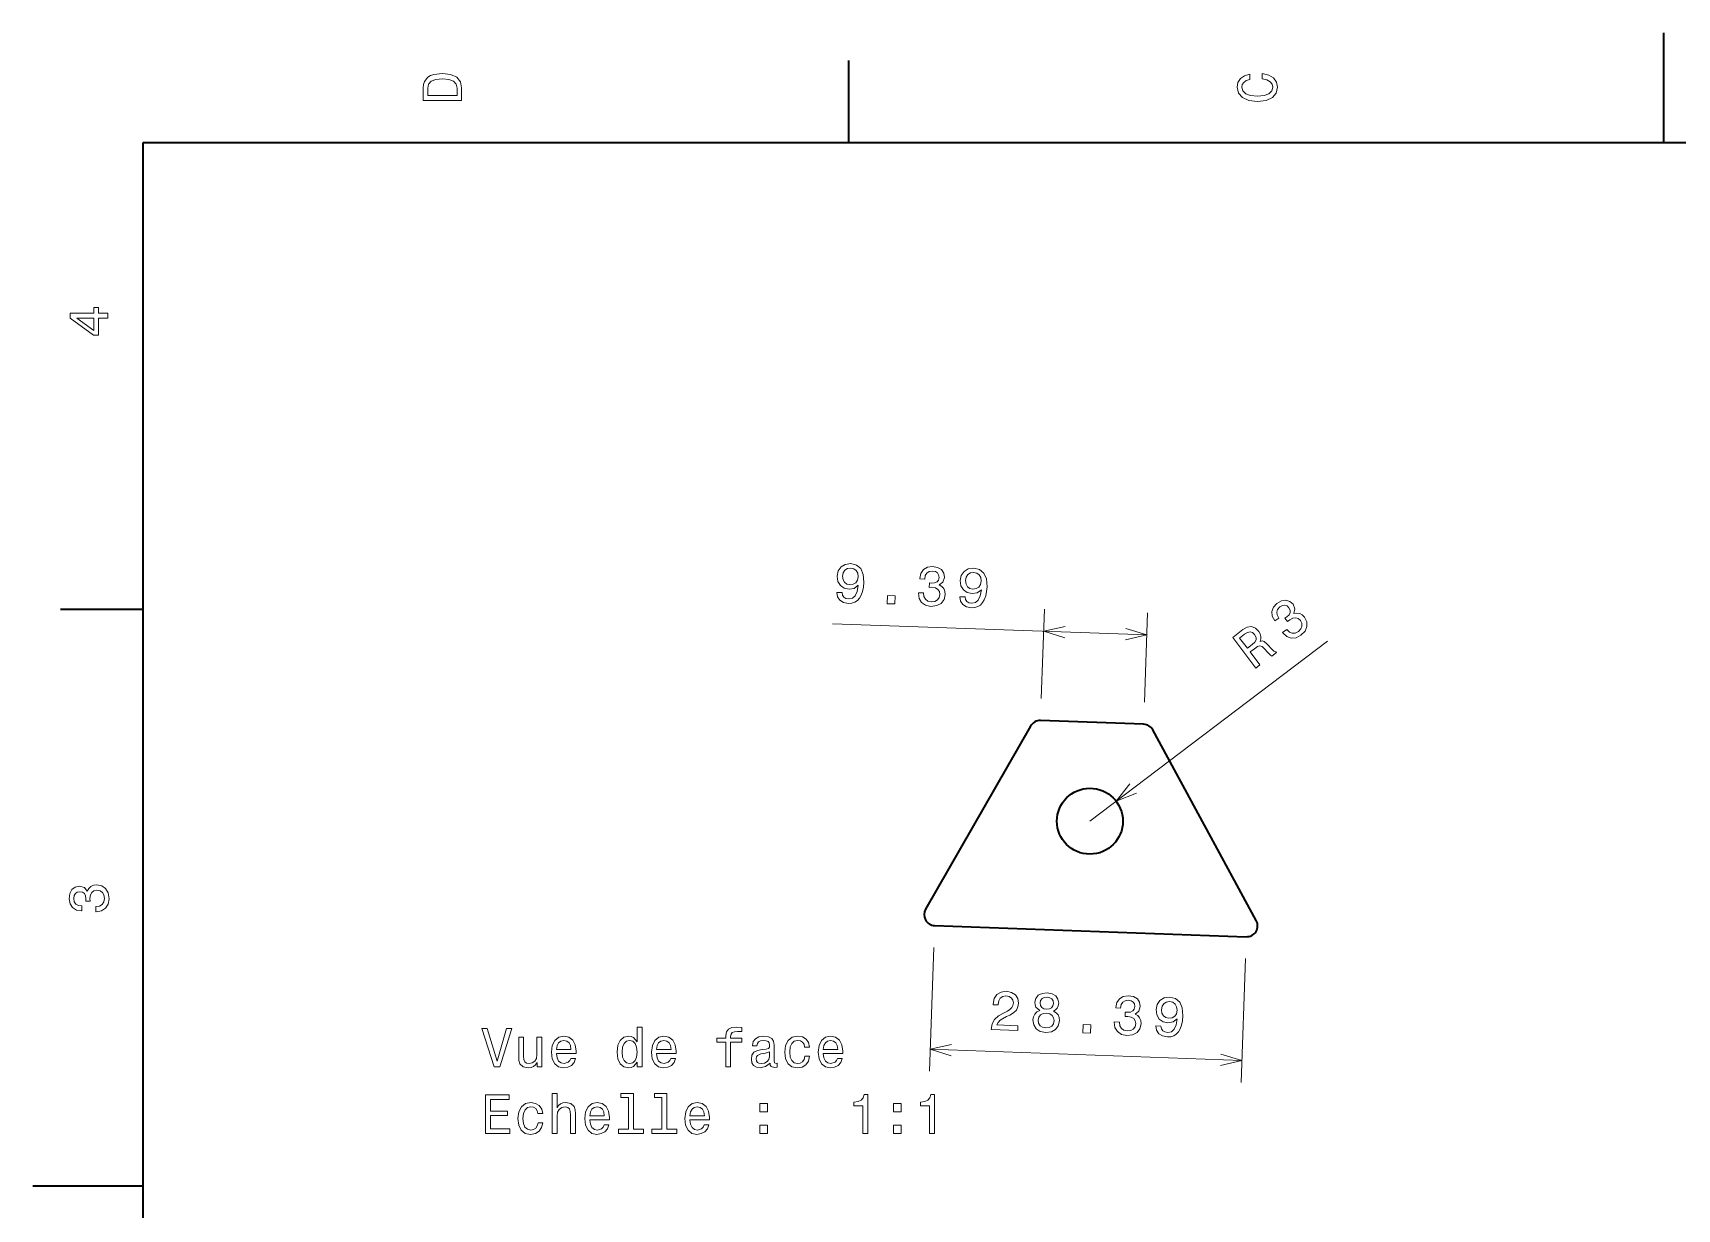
# Model space of a CAD drawing. Extents: x 0 to 297, y 0 to 210.
# Drawn here: x 0 to 149.7, y 102.9 to 210 of the extents above; entities that cross this region are included whole.
import ezdxf

# ---------------------------------------------------------------- set-up
doc = ezdxf.new("R2010")
doc.units = 0

msp = doc.modelspace()

# ---------------------------------------------------------------- linework, layer by layer
at = {"color": 7, "lineweight": 35, "ltscale": 0.25}
for p, q in [((148.5, 200), (148.5, 210)), ((10, 105), (0, 105))]:
    msp.add_line(p, q, dxfattribs=at)
at = {"color": 7, "lineweight": 35, "ltscale": 0.1875}
for p, q in [((74.300003, 200), (74.300003, 207.5)), ((10, 157.5), (2.5, 157.5))]:
    msp.add_line(p, q, dxfattribs=at)
at = {"color": 7, "lineweight": 35}
for p, q in [((287, 200), (10, 200)), ((10, 200), (10, 10)), ((82.098557, 128.719681), (110.473267, 127.704514))]:
    msp.add_line(p, q, dxfattribs=at)
at = {"color": 7, "lineweight": 13, "ltscale": 0.203348}
for p, q in [((91.809769, 149.385681), (92.100586, 157.51442)), ((101.196625, 149.049835), (101.487442, 157.178574))]:
    msp.add_line(p, q, dxfattribs=at)
at = {"color": 7, "lineweight": 13}
for p, q in [((72.797295, 156.203751), (101.415939, 155.179855)), ((96.238541, 138.220184), (117.879807, 154.604431)), ((81.695358, 117.449821), (110.070068, 116.434654))]:
    msp.add_line(p, q, dxfattribs=at)
at = {"color": 7, "lineweight": 35, "ltscale": 0.480489}
msp.add_line((90.835236, 146.885437), (81.267044, 130.216873), dxfattribs=at)
at = {"color": 7, "lineweight": 35, "ltscale": 0.234822}
msp.add_line((101.125122, 147.051117), (91.738251, 147.386948), dxfattribs=at)
at = {"color": 7, "lineweight": 35, "ltscale": 0.493507}
msp.add_line((111.387833, 129.181061), (101.96817, 146.528931), dxfattribs=at)
at = {"color": 7, "lineweight": 13, "ltscale": 0.281927}
for p, q in [((82.027054, 126.720955), (81.623848, 115.451103)), ((110.401764, 125.705788), (109.998566, 114.435936))]:
    msp.add_line(p, q, dxfattribs=at)
at = {"color": 7, "lineweight": 13}
for points in [[(35.533215, 204.994965), (35.533215, 203.829971), (39.033215, 203.829971), (39.033215, 204.994965), (38.922264, 205.544678), (38.584366, 205.953171), (38.034657, 206.205338), (37.283215, 206.296112), (36.516644, 206.215424), (36.21405, 206.114563), (35.971977, 205.973343), (35.644165, 205.56485), (35.563473, 205.297562)], [(35.951801, 204.959656), (36.027451, 205.342941), (36.259438, 205.605194), (36.672985, 205.761536), (37.283215, 205.811966), (37.873272, 205.756485), (38.286816, 205.600143), (38.533936, 205.332855), (38.614628, 204.959656), (38.614628, 204.298996), (35.951801, 204.298996)], [(111.93206, 205.817017), (112.35569, 205.716141), (112.658287, 205.549713), (112.844887, 205.317734), (112.905403, 205.045395), (112.814629, 204.71759), (112.54229, 204.460388), (112.098488, 204.28891), (111.483215, 204.233429), (110.872986, 204.28891), (110.424141, 204.455338), (110.151802, 204.71254), (110.055984, 205.045395), (110.106415, 205.287476), (110.247627, 205.494247), (110.474571, 205.655624), (110.787247, 205.766571), (110.787247, 206.245682), (110.308144, 206.094391), (109.94503, 205.832138), (109.718086, 205.474075), (109.637398, 205.045395), (109.763474, 204.510818), (110.116501, 204.10231), (110.696472, 203.840057), (111.483215, 203.749283), (112.269958, 203.840057), (112.84993, 204.10231), (113.208, 204.510818), (113.329041, 205.045395), (113.233215, 205.51442), (112.965927, 205.892654), (112.527161, 206.159943), (111.93206, 206.301163)], [(6.833213, 184.02739), (6.833213, 184.481277), (5.965778, 184.481277), (5.965778, 184.98056), (5.56232, 184.98056), (5.56232, 184.481277), (3.408862, 184.481277), (3.408862, 184.022339), (5.521974, 182.489197), (5.965778, 182.489197), (5.965778, 184.02739)], [(5.56232, 182.912827), (3.993876, 184.02739), (5.56232, 184.02739)], [(73.20726, 159.05835), (73.268616, 158.657501), (73.474335, 158.3423), (73.810204, 158.138519), (74.261276, 158.051727), (74.559906, 158.07637), (74.830269, 158.157532), (75.062653, 158.305664), (75.262115, 158.520569), (75.423233, 158.792358), (75.546371, 159.131104), (75.625961, 159.521881), (75.667389, 159.974579), (75.607132, 160.688293), (75.378738, 161.216248), (74.996796, 161.542786), (74.461487, 161.672974), (73.964325, 161.599915), (73.582703, 161.371338), (73.327438, 161.007034), (73.230034, 160.541199), (73.293365, 160.054474), (73.517075, 159.678085), (73.861588, 159.433624), (74.307442, 159.341965), (74.784622, 159.420776), (75.152924, 159.700302), (75.052269, 159.143738), (74.87674, 158.751343), (74.621307, 158.523315), (74.28093, 158.459793), (74.020111, 158.50444), (73.83255, 158.622177), (73.71286, 158.803085), (73.670944, 159.041763)], [(73.719093, 160.528748), (73.78067, 160.839432), (73.930634, 161.081329), (74.157974, 161.229645), (74.447243, 161.274811), (74.742615, 161.208725), (74.963829, 161.044373), (75.096298, 160.797409), (75.140556, 160.482941), (75.073753, 160.167404), (74.924164, 159.935577), (74.687088, 159.797699), (74.377846, 159.758301), (74.102448, 159.818619), (73.890961, 159.972534), (73.758133, 160.209427)], [(80.622345, 159.025208), (80.621078, 158.989929), (80.68441, 158.503204), (80.90831, 158.131836), (81.27298, 157.886658), (81.763824, 157.78331), (82.291054, 157.850235), (82.692108, 158.057922), (82.956726, 158.401718), (83.063675, 158.852066), (83.033997, 159.150879), (82.931778, 159.396759), (82.757004, 159.589737), (82.519958, 159.734467), (82.857292, 159.994904), (82.988724, 160.424194), (82.927185, 160.820023), (82.7211, 161.125137), (82.374969, 161.324234), (81.893478, 161.407074), (81.436996, 161.342651), (81.081299, 161.133347), (80.841873, 160.788651), (80.749512, 160.322632), (80.748245, 160.287354), (81.196808, 160.271317), (81.248665, 160.592422), (81.388, 160.81958), (81.604729, 160.953125), (81.903893, 160.992889), (82.164528, 160.943192), (82.352264, 160.830505), (82.462051, 160.654999), (82.499115, 160.421524), (82.444923, 160.176193), (82.318008, 160.014206), (82.102722, 159.920975), (81.814362, 159.901016), (81.617981, 159.913086), (81.603737, 159.514923), (81.851059, 159.516174), (82.166954, 159.459442), (82.399506, 159.330017), (82.5336, 159.128403), (82.574799, 158.869568), (82.508896, 158.579224), (82.354988, 158.367737), (82.118279, 158.239944), (81.809219, 158.205582), (81.4935, 158.267349), (81.267067, 158.426849), (81.129562, 158.673981), (81.086029, 159.008606)], [(84.408157, 158.657623), (84.469513, 158.25676), (84.675247, 157.941559), (85.011108, 157.737778), (85.462189, 157.650986), (85.760803, 157.675629), (86.031174, 157.75679), (86.263565, 157.904922), (86.463013, 158.119827), (86.62413, 158.391617), (86.747269, 158.730377), (86.826859, 159.121155), (86.868286, 159.573853), (86.808029, 160.287552), (86.579651, 160.815506), (86.197708, 161.142059), (85.662399, 161.272232), (85.165222, 161.199173), (84.783615, 160.970596), (84.528351, 160.606293), (84.430939, 160.140457), (84.494263, 159.653732), (84.717987, 159.277344), (85.062485, 159.032883), (85.508347, 158.941223), (85.985535, 159.02005), (86.353836, 159.299561), (86.253174, 158.743011), (86.077652, 158.350616), (85.82222, 158.122574), (85.481827, 158.059052), (85.221008, 158.103699), (85.033463, 158.221436), (84.913773, 158.402344), (84.871841, 158.641022)], [(84.919998, 160.128006), (84.981583, 160.43869), (85.131531, 160.680603), (85.358887, 160.828903), (85.648148, 160.874069), (85.943527, 160.807983), (86.164734, 160.643631), (86.297195, 160.396667), (86.341461, 160.082199), (86.274658, 159.766663), (86.125061, 159.534836), (85.888, 159.396973), (85.578751, 159.357574), (85.30336, 159.417877), (85.091858, 159.571808), (84.959045, 159.808685)], [(77.771721, 158.027069), (78.467239, 158.002182), (78.49411, 158.753143), (77.798584, 158.778015)], [(113.785431, 155.392151), (113.806732, 155.363998), (114.1633, 155.026703), (114.571472, 154.88028), (115.009033, 154.920578), (115.454834, 155.150543), (115.821259, 155.535492), (116.000946, 155.94986), (115.988892, 156.383514), (115.787292, 156.800201), (115.575531, 157.013077), (115.340958, 157.139099), (115.083572, 157.178284), (114.80838, 157.140732), (114.90535, 157.555725), (114.736038, 157.971542), (114.438278, 158.239502), (114.08577, 158.34584), (113.691681, 158.281525), (113.266098, 158.04155), (112.952927, 157.703247), (112.809433, 157.316284), (112.841583, 156.897842), (113.064377, 156.478241), (113.085678, 156.450089), (113.443542, 156.721008), (113.280884, 157.002701), (113.245392, 157.266815), (113.329041, 157.507248), (113.535828, 157.727066), (113.769272, 157.853195), (113.985977, 157.88443), (114.181961, 157.817734), (114.358185, 157.660172), (114.471161, 157.43576), (114.475113, 157.230011), (114.367126, 157.021729), (114.156189, 156.824097), (113.996338, 156.709396), (114.236816, 156.391739), (114.427765, 156.54895), (114.708466, 156.704544), (114.970505, 156.751114), (115.201813, 156.679535), (115.397278, 156.504913), (115.529602, 156.23822), (115.5439, 155.977036), (115.441132, 155.728455), (115.223251, 155.506561), (114.939499, 155.354996), (114.663208, 155.335587), (114.400482, 155.440308), (114.15535, 155.672211)], [(111.347809, 152.167694), (111.721741, 152.450806), (110.829819, 153.628922), (111.211792, 153.918106), (111.502396, 154.119141), (111.721924, 154.196777), (111.918884, 154.137161), (112.138702, 153.930359), (112.43277, 153.58371), (112.636505, 153.364746), (112.79129, 153.260544), (113.213486, 153.58017), (113.155655, 153.65657), (112.977936, 153.699142), (112.787476, 153.883881), (112.418381, 154.312897), (112.097366, 154.594879), (111.925735, 154.62941), (111.723145, 154.596222), (111.807877, 154.818512), (111.813919, 155.044464), (111.75235, 155.276184), (111.615143, 155.507553), (111.303131, 155.802689), (110.950516, 155.934235), (110.569473, 155.886124), (110.168015, 155.664429), (109.235168, 154.958191)], [(110.32222, 155.2435), (110.58577, 155.40506), (110.816498, 155.459564), (111.031601, 155.401031), (111.235229, 155.207275), (111.371567, 154.943634), (111.369553, 154.720703), (111.239395, 154.508301), (111.001297, 154.296417), (110.57106, 153.970688), (109.867874, 154.899506)], [(5.73379, 129.979111), (5.769093, 129.979111), (6.253242, 130.059799), (6.616354, 130.296829), (6.848343, 130.670029), (6.934078, 131.164276), (6.848343, 131.688766), (6.626441, 132.082138), (6.273415, 132.334305), (5.819525, 132.425079), (5.521974, 132.384735), (5.279899, 132.273788), (5.0933, 132.092224), (4.957133, 131.850143), (4.684798, 132.177963), (4.251081, 132.293961), (3.857709, 132.218307), (3.560158, 132.00145), (3.373559, 131.648422), (3.307997, 131.164276), (3.388689, 130.710388), (3.610591, 130.362396), (3.963617, 130.135452), (4.432637, 130.059799), (4.46794, 130.059799), (4.46794, 130.508652), (4.145173, 130.548996), (3.913184, 130.680115), (3.771974, 130.891937), (3.721542, 131.189484), (3.761888, 131.451736), (3.867795, 131.643372), (4.039265, 131.759369), (4.271254, 131.804764), (4.518372, 131.759369), (4.684798, 131.638336), (4.785663, 131.426514), (4.815922, 131.139053), (4.810879, 130.942368), (5.209294, 130.942368), (5.199208, 131.189484), (5.244596, 131.507217), (5.365634, 131.744247), (5.56232, 131.885452), (5.819525, 131.935883), (6.112032, 131.880417), (6.328891, 131.734161), (6.465058, 131.502167), (6.510447, 131.194534), (6.460014, 130.876801), (6.308718, 130.644821), (6.066643, 130.498566), (5.73379, 130.443085)], [(87.257187, 119.252121), (89.66127, 119.166107), (89.676788, 119.599548), (87.776703, 119.667526), (87.891022, 119.90062), (88.079483, 120.090691), (88.651733, 120.428513), (88.954498, 120.569077), (89.294891, 120.773895), (89.540787, 121.017418), (89.687515, 121.309914), (89.749985, 121.64579), (89.679459, 122.072212), (89.454483, 122.41333), (89.099167, 122.637993), (88.633163, 122.730362), (88.146255, 122.661995), (87.769852, 122.438278), (87.519455, 122.068748), (87.420959, 121.572678), (87.418442, 121.502113), (87.877075, 121.48571), (87.878525, 121.526024), (87.936142, 121.867126), (88.081238, 122.114258), (88.303726, 122.267784), (88.592987, 122.312943), (88.883514, 122.252083), (89.095718, 122.118332), (89.229813, 121.916725), (89.271378, 121.667961), (89.227798, 121.437386), (89.125, 121.244247), (88.957596, 121.078659), (88.730423, 120.935394), (88.427292, 120.784752), (87.922195, 120.489944), (87.562531, 120.169746), (87.341461, 119.773933), (87.257736, 119.267242)], [(91.663071, 120.981857), (91.400986, 120.849937), (91.217545, 120.659683), (91.097824, 120.416695), (91.05191, 120.120598), (91.116501, 119.669151), (91.335907, 119.313095), (91.705963, 119.077812), (92.21698, 118.97374), (92.729095, 119.041206), (93.115021, 119.249443), (93.359299, 119.588905), (93.461029, 120.034401), (93.431351, 120.333206), (93.334351, 120.583954), (93.159943, 120.787003), (92.912994, 120.937141), (93.118912, 121.050888), (93.265991, 121.212158), (93.358887, 121.410698), (93.397949, 121.65657), (93.330124, 122.017296), (93.128708, 122.312149), (92.792664, 122.510895), (92.346634, 122.597504), (91.890503, 122.543167), (91.541107, 122.36895), (91.314117, 122.089424), (91.225708, 121.734291), (91.242081, 121.486427), (91.320541, 121.281761)], [(91.703064, 121.676842), (91.751328, 121.897156), (91.878418, 122.064186), (92.07373, 122.163177), (92.332199, 122.194298), (92.582764, 122.144966), (92.770493, 122.032272), (92.88533, 121.856583), (92.922745, 121.633202), (92.869278, 121.408028), (92.742004, 121.235954), (92.546341, 121.126884), (92.293076, 121.100624), (92.037476, 121.150139), (91.84993, 121.267868), (91.735275, 121.448593)], [(98.457092, 119.95153), (98.455826, 119.916252), (98.51915, 119.429527), (98.743057, 119.058174), (99.107712, 118.812988), (99.598572, 118.709641), (100.125793, 118.776566), (100.526855, 118.984261), (100.791473, 119.328049), (100.898422, 119.778397), (100.868744, 120.077202), (100.76651, 120.32309), (100.591751, 120.51606), (100.354691, 120.660797), (100.692032, 120.921234), (100.823456, 121.350533), (100.761932, 121.746353), (100.555847, 122.051468), (100.209717, 122.250572), (99.728226, 122.333397), (99.271729, 122.26899), (98.916046, 122.059669), (98.67662, 121.714981), (98.584244, 121.24897), (98.582993, 121.213692), (99.031555, 121.197639), (99.083405, 121.518761), (99.222748, 121.745911), (99.439468, 121.879456), (99.738632, 121.91922), (99.999268, 121.869522), (100.187012, 121.756828), (100.296799, 121.581322), (100.333862, 121.347862), (100.279663, 121.102524), (100.152756, 120.940529), (99.937469, 120.847305), (99.649109, 120.827339), (99.452728, 120.839417), (99.438477, 120.441254), (99.685806, 120.442497), (100.001694, 120.38578), (100.234253, 120.25634), (100.368347, 120.054733), (100.409546, 119.795891), (100.343643, 119.505554), (100.189728, 119.29406), (99.953018, 119.166275), (99.643967, 119.13192), (99.328247, 119.19368), (99.101807, 119.353172), (98.96431, 119.600319), (98.920761, 119.934944)], [(102.242905, 119.583946), (102.30426, 119.183083), (102.509979, 118.867889), (102.845856, 118.664108), (103.296921, 118.577316), (103.595551, 118.601959), (103.865921, 118.683121), (104.098312, 118.831245), (104.29776, 119.046158), (104.458878, 119.317947), (104.582016, 119.6567), (104.661606, 120.047478), (104.703033, 120.500175), (104.642776, 121.213882), (104.414383, 121.741837), (104.032455, 122.068382), (103.497131, 122.198555), (102.999969, 122.125504), (102.618347, 121.896927), (102.363098, 121.532623), (102.265686, 121.066788), (102.32901, 120.580063), (102.552734, 120.203667), (102.897232, 119.959206), (103.343094, 119.867561), (103.820282, 119.946365), (104.188568, 120.225883), (104.087921, 119.669334), (103.912399, 119.276939), (103.656952, 119.048897), (103.316574, 118.985374), (103.055756, 119.030037), (102.86821, 119.147766), (102.74852, 119.328674), (102.706589, 119.56736)], [(102.754745, 121.054337), (102.816315, 121.365013), (102.966278, 121.606926), (103.193634, 121.755234), (103.482895, 121.800392), (103.778275, 121.734314), (103.999481, 121.569962), (104.131943, 121.32299), (104.176208, 121.00853), (104.109406, 120.692993), (103.959808, 120.461159), (103.722733, 120.323296), (103.413498, 120.283897), (103.138092, 120.344215), (102.926605, 120.498123), (102.793777, 120.735016)], [(91.536118, 120.113365), (91.591034, 120.37886), (91.7444, 120.575233), (91.975891, 120.698158), (92.279907, 120.732697), (92.575653, 120.676704), (92.79776, 120.537544), (92.936707, 120.330719), (92.977554, 120.061798), (92.91687, 119.776314), (92.762955, 119.564827), (92.531113, 119.431824), (92.232132, 119.397102), (91.931351, 119.453278), (91.709595, 119.602516), (91.571198, 119.824463)], [(43.135433, 119.352287), (42.257912, 116.371742), (41.355171, 119.352287), (40.876064, 119.352287), (42.005749, 115.847244), (42.510071, 115.847244), (43.61454, 119.352287)], [(46.337883, 118.555458), (45.894077, 118.555458), (45.894077, 116.992058), (45.843643, 116.628944), (45.697392, 116.366699), (45.470448, 116.205315), (45.172897, 116.154884), (44.935863, 116.195229), (44.784569, 116.316261), (44.698833, 116.523033), (44.678661, 116.815544), (44.678661, 118.555458), (44.234856, 118.555458), (44.234856, 116.7752), (44.249985, 116.41713), (44.345806, 116.119576), (44.638313, 115.847244), (45.107334, 115.751427), (45.359497, 115.786728), (45.576355, 115.877502), (45.762955, 116.033844), (45.914249, 116.260788), (45.914249, 115.847244), (46.337883, 115.847244)], [(47.674335, 117.072746), (49.449554, 117.072746), (49.454597, 117.279518), (49.373905, 117.859489), (49.152, 118.293213), (48.798977, 118.555458), (48.329956, 118.651276), (47.871021, 118.550415), (47.517998, 118.26799), (47.29105, 117.809059), (47.210361, 117.203873), (47.286007, 116.583557), (47.512955, 116.129662), (47.860935, 115.847244), (48.314827, 115.751427), (48.708199, 115.816986), (49.030964, 115.988457), (49.267998, 116.260788), (49.404163, 116.623901), (48.965405, 116.623901), (48.874626, 116.422173), (48.7435, 116.270874), (48.3703, 116.149841), (48.08284, 116.205315), (47.865978, 116.381828), (47.72477, 116.669289), (47.674335, 117.057617)], [(47.674335, 117.445946), (47.729813, 117.79393), (47.865978, 118.051132), (48.072754, 118.207474), (48.345085, 118.262947), (48.612377, 118.207474), (48.819149, 118.051132), (48.945229, 117.79393), (48.99062, 117.445946)], [(55.02232, 116.265831), (55.02232, 115.847244), (55.466125, 115.847244), (55.466125, 119.468285), (55.027363, 119.468285), (55.027363, 118.141914), (54.689468, 118.5252), (54.482697, 118.615974), (54.245663, 118.651276), (53.816986, 118.550415), (53.484135, 118.26799), (53.267277, 117.814102), (53.191628, 117.203873), (53.267277, 116.593643), (53.484135, 116.134705), (53.816986, 115.847244), (54.245663, 115.751427), (54.482697, 115.786728), (54.694511, 115.877502)], [(56.782406, 117.072746), (58.557625, 117.072746), (58.562668, 117.279518), (58.481972, 117.859489), (58.260071, 118.293213), (57.907043, 118.555458), (57.438026, 118.651276), (56.979092, 118.550415), (56.626068, 118.26799), (56.39912, 117.809059), (56.318428, 117.203873), (56.394077, 116.583557), (56.621025, 116.129662), (56.969006, 115.847244), (57.422897, 115.751427), (57.816269, 115.816986), (58.139034, 115.988457), (58.376068, 116.260788), (58.512234, 116.623901), (58.073471, 116.623901), (57.982697, 116.422173), (57.85157, 116.270874), (57.478371, 116.149841), (57.19091, 116.205315), (56.974049, 116.381828), (56.83284, 116.669289), (56.782406, 117.057617)], [(56.782406, 117.445946), (56.837883, 117.79393), (56.974049, 118.051132), (57.18082, 118.207474), (57.453156, 118.262947), (57.720448, 118.207474), (57.927219, 118.051132), (58.053299, 117.79393), (58.098686, 117.445946)], [(63.081398, 118.086441), (63.081398, 115.847244), (63.525204, 115.847244), (63.525204, 118.086441), (64.533844, 118.086441), (64.533844, 118.464676), (63.525204, 118.464676), (63.525204, 118.631104), (63.560505, 118.832832), (63.676498, 118.969002), (63.873184, 119.04969), (64.155609, 119.079956), (64.533844, 119.059784), (64.533844, 119.443069), (64.054741, 119.468285), (63.621025, 119.42289), (63.318428, 119.286728), (63.136875, 119.04969), (63.081398, 118.7118), (63.081398, 118.464676), (62.26944, 118.464676), (62.26944, 118.086441)], [(67.110939, 116.200272), (67.110939, 116.185143), (67.136154, 116.013672), (67.2118, 115.892632), (67.529526, 115.796814), (67.776642, 115.837158), (67.776642, 116.180099), (67.670731, 116.16497), (67.529526, 116.23053), (67.504311, 116.432259), (67.504311, 117.834274), (67.443787, 118.192345), (67.267273, 118.444504), (66.959641, 118.595802), (66.525925, 118.651276), (66.102295, 118.590759), (65.789612, 118.419289), (65.592926, 118.152), (65.527359, 117.798973), (65.527359, 117.768715), (65.925781, 117.768715), (65.961082, 117.98053), (66.072029, 118.131828), (66.253586, 118.222603), (66.510796, 118.257904), (66.757912, 118.232689), (66.934425, 118.157043), (67.040329, 118.025917), (67.075638, 117.84436), (67.055466, 117.632545), (66.97477, 117.526642), (66.773041, 117.476204), (66.394798, 117.43586), (65.961082, 117.345085), (65.653442, 117.183701), (65.471886, 116.931541), (65.416412, 116.558342), (65.466843, 116.225487), (65.623184, 115.978371), (65.875343, 115.822029), (66.223328, 115.766556), (66.692352, 115.872459)], [(70.262955, 117.657761), (70.701714, 117.657761), (70.610931, 118.061218), (70.394073, 118.378944), (70.056183, 118.57563), (69.617416, 118.651276), (69.13327, 118.550415), (68.765114, 118.26799), (68.533127, 117.809059), (68.452438, 117.193787), (68.528084, 116.583557), (68.755028, 116.129662), (69.113098, 115.847244), (69.602295, 115.751427), (70.036011, 115.827072), (70.373901, 116.038887), (70.605896, 116.371742), (70.706757, 116.815544), (70.283127, 116.815544), (70.207474, 116.533127), (70.066269, 116.321304), (69.86454, 116.190186), (69.617416, 116.149841), (69.309784, 116.215401), (69.087883, 116.41713), (68.951714, 116.744942), (68.906326, 117.208916), (68.951714, 117.662804), (69.092926, 117.990616), (69.31987, 118.192345), (69.617416, 118.262947), (69.879669, 118.21756), (70.076355, 118.10157), (70.207474, 117.909927)], [(71.962524, 117.072746), (73.737732, 117.072746), (73.742783, 117.279518), (73.662086, 117.859489), (73.440186, 118.293213), (73.087158, 118.555458), (72.618141, 118.651276), (72.15921, 118.550415), (71.806183, 118.26799), (71.579239, 117.809059), (71.498543, 117.203873), (71.574188, 116.583557), (71.801132, 116.129662), (72.149124, 115.847244), (72.603012, 115.751427), (72.996384, 115.816986), (73.319153, 115.988457), (73.556183, 116.260788), (73.692352, 116.623901), (73.253586, 116.623901), (73.162811, 116.422173), (73.031685, 116.270874), (72.658485, 116.149841), (72.371017, 116.205315), (72.15416, 116.381828), (72.012955, 116.669289), (71.962524, 117.057617)], [(71.962524, 117.445946), (72.017998, 117.79393), (72.15416, 118.051132), (72.360931, 118.207474), (72.63327, 118.262947), (72.900558, 118.207474), (73.10733, 118.051132), (73.233414, 117.79393), (73.278801, 117.445946)], [(95.606461, 118.9534), (96.301987, 118.928513), (96.328857, 119.679474), (95.633331, 119.704361)], [(54.321312, 118.252861), (54.613819, 118.182259), (54.83572, 117.985573), (54.966843, 117.657761), (55.017277, 117.203873), (54.966843, 116.744942), (54.83572, 116.41713), (54.613819, 116.215401), (54.321312, 116.149841), (54.043934, 116.215401), (53.832119, 116.41713), (53.690907, 116.749985), (53.645519, 117.203873), (53.690907, 117.652718), (53.832119, 117.98053), (54.043934, 118.182259)], [(67.060501, 116.795372), (66.999985, 116.533127), (66.8386, 116.33139), (66.596527, 116.200272), (66.298981, 116.154884), (66.10733, 116.180099), (65.971169, 116.260788), (65.885437, 116.402), (65.860214, 116.598686), (65.880386, 116.7752), (65.961082, 116.901276), (66.283844, 117.042488), (66.692352, 117.103004), (67.060501, 117.224045)], [(41.198833, 109.800415), (43.417854, 109.800415), (43.417854, 110.224045), (41.662811, 110.224045), (41.662811, 111.409203), (43.226212, 111.409203), (43.226212, 111.827789), (41.662811, 111.827789), (41.662811, 112.876785), (43.377506, 112.876785), (43.377506, 113.300415), (41.198833, 113.300415)], [(45.97477, 111.610931), (46.413528, 111.610931), (46.322754, 112.014389), (46.105892, 112.332115), (45.767998, 112.528801), (45.329235, 112.604446), (44.845085, 112.503586), (44.476929, 112.221161), (44.244942, 111.76223), (44.164249, 111.146957), (44.239899, 110.536728), (44.466843, 110.082832), (44.824913, 109.800415), (45.314106, 109.704597), (45.747826, 109.780243), (46.08572, 109.992058), (46.317707, 110.324913), (46.418571, 110.768715), (45.994942, 110.768715), (45.919292, 110.486298), (45.778084, 110.274475), (45.576355, 110.143356), (45.329235, 110.103012), (45.021599, 110.168571), (44.799698, 110.3703), (44.663528, 110.698112), (44.618141, 111.162086), (44.663528, 111.615974), (44.804741, 111.943787), (45.031685, 112.145515), (45.329235, 112.216118), (45.591484, 112.170731), (45.78817, 112.054741), (45.919292, 111.863098)], [(47.286007, 109.800415), (47.729813, 109.800415), (47.729813, 111.363815), (47.7752, 111.721886), (47.921455, 111.984131), (48.148399, 112.145515), (48.450993, 112.206032), (48.693069, 112.155602), (48.844368, 112.019432), (48.920013, 111.792488), (48.945229, 111.489899), (48.945229, 109.800415), (49.389034, 109.800415), (49.389034, 111.580673), (49.368862, 111.938744), (49.278084, 112.236298), (48.980534, 112.508629), (48.516556, 112.604446), (48.264397, 112.569145), (48.047535, 112.473328), (47.865978, 112.322029), (47.729813, 112.115257), (47.729813, 113.421455), (47.286007, 113.421455)], [(50.710358, 111.025917), (52.485577, 111.025917), (52.49062, 111.232689), (52.409927, 111.81266), (52.188026, 112.246384), (51.834999, 112.508629), (51.365978, 112.604446), (50.907047, 112.503586), (50.55402, 112.221161), (50.327076, 111.76223), (50.246384, 111.157043), (50.322033, 110.536728), (50.548977, 110.082832), (50.896957, 109.800415), (51.350849, 109.704597), (51.744221, 109.770157), (52.066986, 109.941628), (52.30402, 110.213959), (52.440186, 110.577072), (52.001427, 110.577072), (51.910648, 110.375343), (51.779526, 110.224045), (51.406326, 110.103012), (51.118862, 110.158485), (50.902, 110.334999), (50.760792, 110.622459), (50.710358, 111.010788)], [(54.24062, 113.048256), (54.24062, 110.173615), (53.327797, 110.173615), (53.327797, 109.800415), (55.592205, 109.800415), (55.592205, 110.173615), (54.684425, 110.173615), (54.684425, 113.421455), (53.544655, 113.421455), (53.544655, 113.048256)], [(57.276642, 113.048256), (57.276642, 110.173615), (56.363819, 110.173615), (56.363819, 109.800415), (58.628227, 109.800415), (58.628227, 110.173615), (57.720448, 110.173615), (57.720448, 113.421455), (56.580677, 113.421455), (56.580677, 113.048256)], [(59.818428, 111.025917), (61.593643, 111.025917), (61.598686, 111.232689), (61.517998, 111.81266), (61.296097, 112.246384), (60.943069, 112.508629), (60.474049, 112.604446), (60.015114, 112.503586), (59.66209, 112.221161), (59.435143, 111.76223), (59.354454, 111.157043), (59.430099, 110.536728), (59.657043, 110.082832), (60.005028, 109.800415), (60.45892, 109.704597), (60.852291, 109.770157), (61.175056, 109.941628), (61.41209, 110.213959), (61.548256, 110.577072), (61.109497, 110.577072), (61.018715, 110.375343), (60.887596, 110.224045), (60.514397, 110.103012), (60.226929, 110.158485), (60.010071, 110.334999), (59.868862, 110.622459), (59.818428, 111.010788)], [(66.198112, 111.757187), (66.894073, 111.757187), (66.894073, 112.508629), (66.198112, 112.508629)], [(75.563385, 109.800415), (76.022316, 109.800415), (76.022316, 113.32563), (75.679382, 113.32563), (75.5886, 113.017998), (75.407043, 112.811218), (75.129669, 112.690186), (74.746384, 112.649841), (74.746384, 112.291771), (75.563385, 112.291771)], [(78.342201, 111.757187), (79.038162, 111.757187), (79.038162, 112.508629), (78.342201, 112.508629)], [(81.635429, 109.800415), (82.09436, 109.800415), (82.09436, 113.32563), (81.751419, 113.32563), (81.660645, 113.017998), (81.479088, 112.811218), (81.201706, 112.690186), (80.81842, 112.649841), (80.81842, 112.291771), (81.635429, 112.291771)], [(50.710358, 111.399117), (50.765835, 111.747101), (50.902, 112.004303), (51.108776, 112.160645), (51.381111, 112.216118), (51.648399, 112.160645), (51.855171, 112.004303), (51.981255, 111.747101), (52.026642, 111.399117)], [(59.818428, 111.399117), (59.873905, 111.747101), (60.010071, 112.004303), (60.216843, 112.160645), (60.489182, 112.216118), (60.75647, 112.160645), (60.963242, 112.004303), (61.089325, 111.747101), (61.134712, 111.399117)], [(66.198112, 109.800415), (66.894073, 109.800415), (66.894073, 110.551857), (66.198112, 110.551857)], [(78.342201, 109.800415), (79.038162, 109.800415), (79.038162, 110.551857), (78.342201, 110.551857)]]:
    msp.add_lwpolyline(points, close=True, dxfattribs=at)
for points in [[(93.97821, 155.963928), (92.029083, 155.515686), (93.941193, 154.929321)], [(99.466812, 154.731628), (101.415939, 155.179855), (99.50383, 155.766235)], [(99.858154, 141.609802), (98.630371, 140.031006), (100.483063, 140.784393)], [(83.644485, 117.898056), (81.695358, 117.449821), (83.607468, 116.863441)], [(108.120941, 115.98642), (110.070068, 116.434654), (108.157959, 117.021034)]]:
    msp.add_lwpolyline(points, dxfattribs=at)
at = {"color": 7, "lineweight": 35}
msp.add_circle((96.238541, 138.220184), 3, dxfattribs=at)
for centre, start, end in [((91.702499, 146.387589), 87.950994, 150.143035), ((101.089371, 146.051758), 28.501346, 87.950994), ((82.134308, 129.71904), 150.143035, 267.950995), ((110.509018, 128.703873), 267.950995, 28.501346)]:
    msp.add_arc(centre, 1, start, end, dxfattribs=at)

doc.saveas('drawing.dxf')
